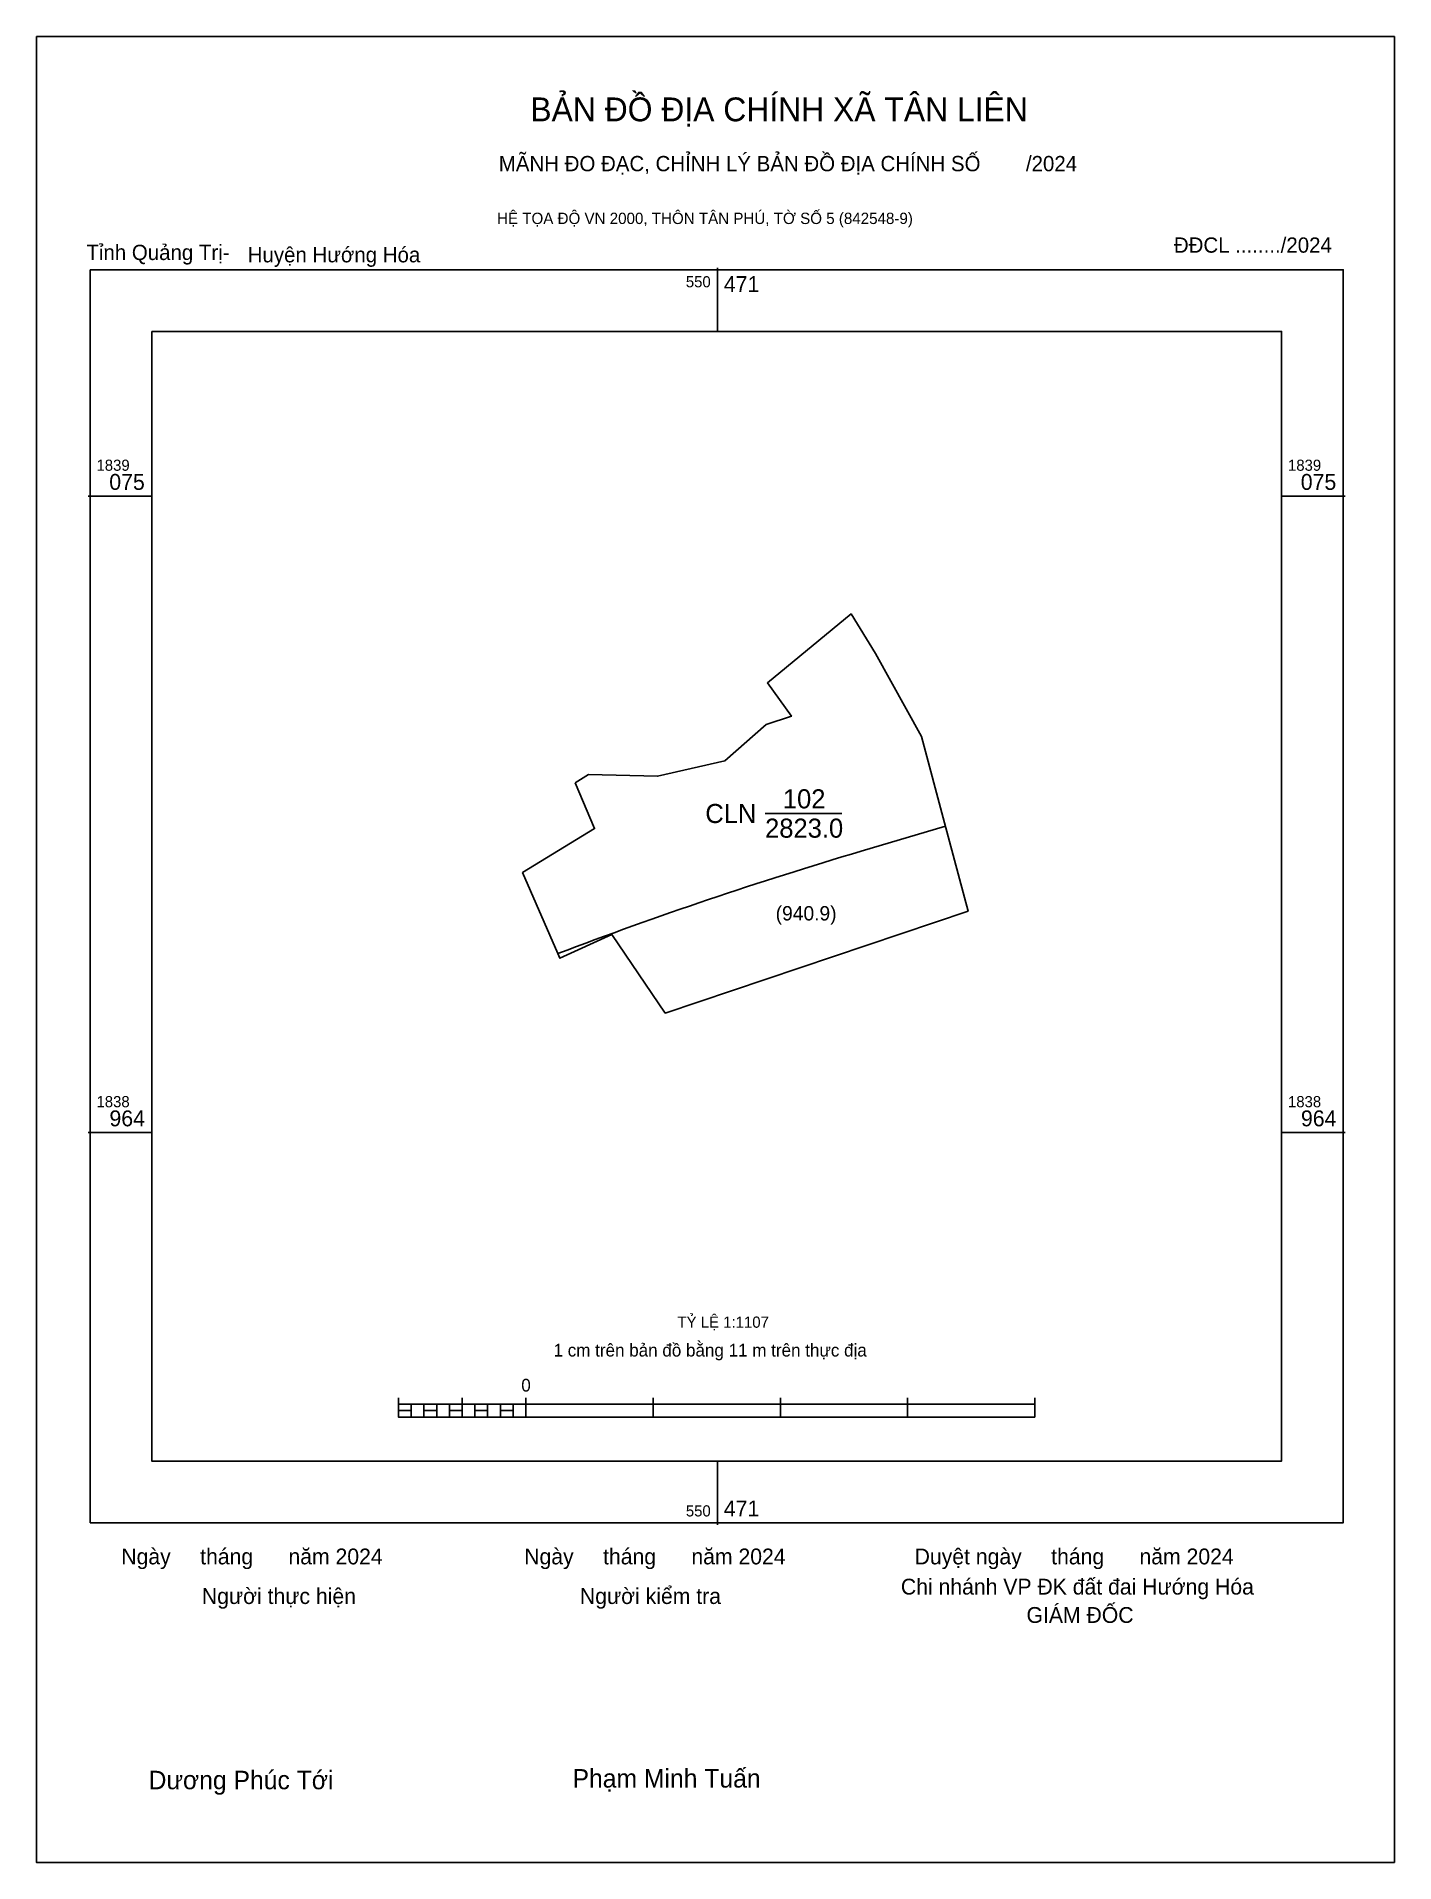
# Model space of a CAD drawing. Extents: x 550353 to 550589, y 1838837 to 1839155.
import ezdxf

# ---------------------------------------------------------------- set-up
doc = ezdxf.new("R2010")
doc.units = 0
for name, color, linetype in [('Level 1', 7, 'Continuous'), ('Level 10', 7, 'Continuous'), ('Level 13', 7, 'Continuous'), ('Level 15', 7, 'Continuous'), ('Level 6', 7, 'Continuous'), ('Level 62', 7, 'Continuous'), ('Level 63', 7, 'Continuous'), ('Level 9', 7, 'Continuous')]:
    doc.layers.add(name, color=color, linetype=linetype)

msp = doc.modelspace()

# ---------------------------------------------------------------- linework, layer by layer
at = {"layer": 'Level 10'}
msp.add_line((550479.72, 1839019.81), (550493.05, 1839019.81), dxfattribs=at)
msp.add_lwpolyline([(550446.66, 1839025.17), (550449.03, 1839026.57), (550461.03, 1839026.29), (550472.73, 1839028.97), (550479.91, 1839035.31), (550484.29, 1839036.72), (550480.13, 1839042.54), (550494.67, 1839054.53), (550498.9, 1839047.65), (550506.92, 1839033.18), (550510.93, 1839018.19), (550515.04, 1839002.8), (550462.35, 1838985.09), (550453.06, 1838998.77), (550444, 1838994.64), (550443.65, 1838995.44), (550437.54, 1839009.54), (550450.07, 1839017.19)], close=True, dxfattribs=at)
at = {"layer": 'Level 15'}
msp.add_lwpolyline([(550352.98, 1839154.98), (550589.2, 1839154.98), (550589.2, 1838837.32), (550352.98, 1838837.32)], close=True, dxfattribs=at)
at = {"layer": 'Level 6'}
msp.add_lwpolyline([(550496.41, 1839013.26), (550511.08, 1839017.62)], dxfattribs=at)
msp.add_arc((550713.63, 1838282.87), 762, 106.56281, 110.75084, dxfattribs=at)
at = {"layer": 'Level 62'}
msp.add_lwpolyline([(550373.04, 1839103.67), (550569.57, 1839103.67), (550569.57, 1838907.14), (550373.04, 1838907.14)], close=True, dxfattribs=at)
at = {"layer": 'Level 63'}
for p, q in [((550471.43, 1839114.74), (550471.43, 1839103.67)), ((550361.97, 1839075), (550373.04, 1839075)), ((550569.57, 1839075), (550580.65, 1839075)), ((550361.97, 1838964.29), (550373.04, 1838964.29)), ((550569.57, 1838964.29), (550580.65, 1838964.29)), ((550415.95, 1838918.14), (550415.95, 1838914.82)), ((550415.95, 1838917.03), (550526.67, 1838917.03)), ((550418.17, 1838917.03), (550418.17, 1838914.82)), ((550420.38, 1838917.03), (550420.38, 1838914.82)), ((550422.59, 1838917.03), (550422.59, 1838914.82)), ((550424.81, 1838917.03), (550424.81, 1838914.82)), ((550427.02, 1838918.14), (550427.02, 1838914.82)), ((550427.02, 1838917.03), (550427.02, 1838914.82)), ((550429.24, 1838917.03), (550429.24, 1838914.82)), ((550431.45, 1838917.03), (550431.45, 1838914.82)), ((550433.67, 1838917.03), (550433.67, 1838914.82)), ((550435.88, 1838917.03), (550435.88, 1838914.82)), ((550438.09, 1838918.14), (550438.09, 1838914.82)), ((550438.09, 1838917.03), (550438.09, 1838914.82)), ((550460.24, 1838918.14), (550460.24, 1838914.82)), ((550482.38, 1838918.14), (550482.38, 1838914.82)), ((550504.52, 1838918.14), (550504.52, 1838914.82)), ((550526.67, 1838918.14), (550526.67, 1838914.82)), ((550415.95, 1838914.82), (550526.67, 1838914.82)), ((550471.43, 1838907.14), (550471.43, 1838896.07))]:
    msp.add_line(p, q, dxfattribs=at)
for points in [[(550362.32, 1839114.4), (550580.3, 1839114.4), (550580.3, 1838896.42), (550362.32, 1838896.42)], [(550415.95, 1838915.93), (550418.17, 1838915.93), (550418.17, 1838914.82), (550415.95, 1838914.82)], [(550415.95, 1838915.93), (550418.17, 1838915.93), (550418.17, 1838914.82), (550415.95, 1838914.82)], [(550420.38, 1838915.93), (550422.59, 1838915.93), (550422.59, 1838914.82), (550420.38, 1838914.82)], [(550424.81, 1838915.93), (550427.02, 1838915.93), (550427.02, 1838914.82), (550424.81, 1838914.82)], [(550429.24, 1838915.93), (550431.45, 1838915.93), (550431.45, 1838914.82), (550429.24, 1838914.82)], [(550433.67, 1838915.93), (550435.88, 1838915.93), (550435.88, 1838914.82), (550433.67, 1838914.82)]]:
    msp.add_lwpolyline(points, close=True, dxfattribs=at)

# ---------------------------------------------------------------- texts
at = {"layer": 'Level 1'}
msp.add_text('(940.9)', height=2.5, dxfattribs=at).set_placement((550481.56, 1839001.2))
at = {"layer": 'Level 13'}
for s, p in [('102', (550482.81, 1839020.7)), ('CLN', (550469.32, 1839018.15)), ('2823.0', (550479.72, 1839015.6))]:
    msp.add_text(s, height=3.321, dxfattribs=at).set_placement(p)
at = {"layer": 'Level 6'}
msp.add_text('TỶ LỆ 1:1107', height=1.9463, dxfattribs=at).set_placement((550464.47, 1838930.35))
at = {"layer": 'Level 63'}
for s, height, p in [('BẢN ĐỒ ĐỊA CHÍNH XÃ TÂN LIÊN', 4.1448, (550438.88, 1839140.23)), ('MÃNH ĐO ĐẠC, CHỈNH LÝ BẢN ĐỒ ĐỊA CHÍNH SỐ        /2024', 2.6596, (550433.4, 1839131.54)), ('HỆ TỌA ĐỘ VN 2000, THÔN TÂN PHÚ, TỜ SỐ 5 (842548-9)', 1.9688, (550433.09, 1839122.36)), ('550', 1.938, (550465.94, 1839111.35)), ('471', 2.768, (550472.54, 1839110.52)), ('1839', 1.938, (550363.42, 1839079.43)), ('1839', 1.938, (550570.68, 1839079.43)), ('075', 2.768, (550365.64, 1839076.11)), ('075', 2.768, (550572.9, 1839076.11)), ('1838', 1.938, (550363.42, 1838968.71)), ('1838', 1.938, (550570.68, 1838968.71)), ('964', 2.768, (550365.67, 1838965.39)), ('964', 2.768, (550572.93, 1838965.39)), ('1 cm trên bản đồ bằng 11 m trên thực địa', 2.2143, (550442.92, 1838925.34)), ('0', 2.21, (550437.31, 1838919.25)), ('550', 1.938, (550465.94, 1838897.52)), ('471', 2.768, (550472.54, 1838897.52)), ('Ngày     tháng      năm 2024', 2.7549, (550367.73, 1838889.18)), ('Ngày     tháng      năm 2024', 2.7549, (550437.82, 1838889.18)), ('Duyệt ngày     tháng      năm 2024', 2.7549, (550505.73, 1838889.18)), ('Chi nhánh VP ĐK đất đai Hướng Hóa', 2.7549, (550503.34, 1838883.93)), ('Người thực hiện', 2.7549, (550381.75, 1838882.29)), ('Người kiểm tra', 2.7549, (550447.51, 1838882.29)), ('GIÁM ĐỐC', 2.755, (550525.19, 1838879)), ('Dương Phúc Tới', 3.2133, (550372.48, 1838850.06)), ('Phạm Minh Tuấn', 3.2133, (550446.22, 1838850.35))]:
    msp.add_text(s, height=height, dxfattribs=at).set_placement(p)
at = {"layer": 'Level 9'}
for s, p in [('Tỉnh Quảng Trị-', (550361.66, 1839116.09)), ('ĐĐCL ......../2024', (550550.83, 1839117.37)), ('Huyện Hướng Hóa', (550389.72, 1839115.69))]:
    msp.add_text(s, height=2.6596, dxfattribs=at).set_placement(p)

doc.saveas('drawing.dxf')
